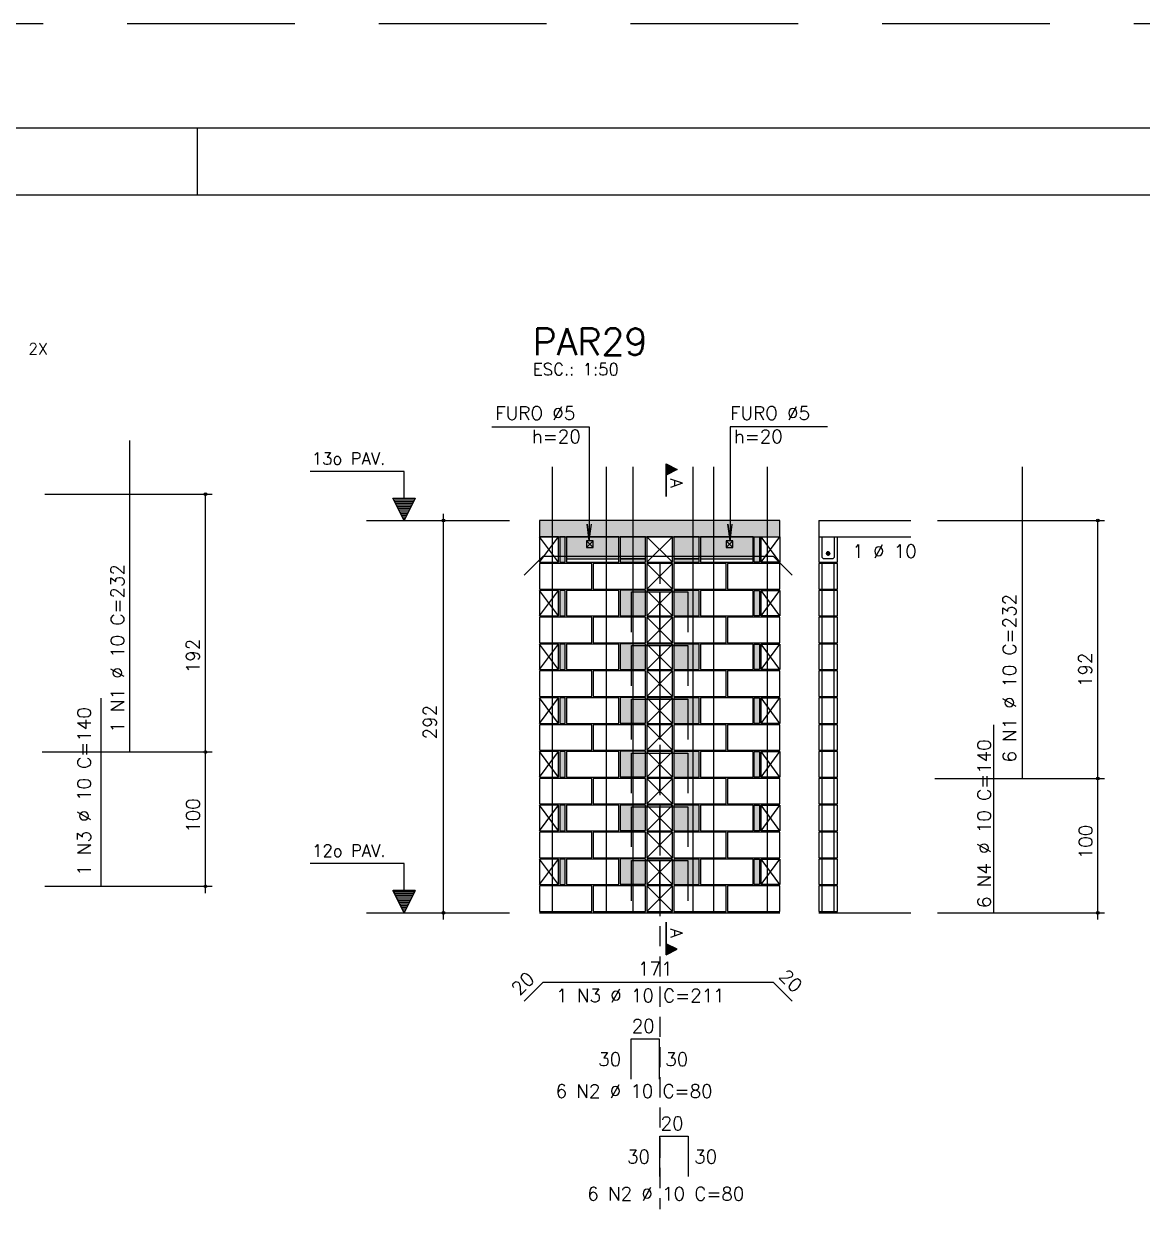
# Model space of a CAD drawing. Extents: x -1.9 to 86, y -1.5 to 61.
# Drawn here: x 44.51 to 61.17, y 43.14 to 60.95 of the extents above; entities that cross this region are included whole.
import ezdxf

# ---------------------------------------------------------------- set-up
doc = ezdxf.new("R2010")
doc.units = 0
doc.header["$MEASUREMENT"] = 0
doc.linetypes.add('ESTILO_TQS_0001', pattern=[0.45, 0.3, -0.15])
doc.linetypes.add('HIDDEN', pattern=[0.375, 0.25, -0.125])
doc.layers.get('0').update_dxf_attribs({"linetype": 'CONTINUOUS'})
doc.layers.get('Defpoints').update_dxf_attribs({"linetype": 'CONTINUOUS'})
for name, color, linetype in [('ARQ_FOLHA', 7, 'CONTINUOUS'), ('PENA_01', 1, 'CONTINUOUS'), ('PENA_02', 2, 'CONTINUOUS'), ('PENA_03', 3, 'CONTINUOUS'), ('PENA_05', 5, 'CONTINUOUS'), ('PENA_06', 6, 'CONTINUOUS'), ('PENA_09', 254, 'CONTINUOUS'), ('PENA_11', 252, 'CONTINUOUS'), ('PENA_23', 50, 'CONTINUOUS'), ('PENA_25', 210, 'CONTINUOUS')]:
    doc.layers.add(name, color=color, linetype=linetype)
doc.styles.get("Standard").update_dxf_attribs({"font": 'ROMANS.SHX'})

# ---------------------------------------------------------------- blocks, each defined once
blk = doc.blocks.new('FOLHA A1 - 841 X 594')
at = {"layer": 'ARQ_FOLHA', "color": 1}
blk.add_line((-370, 584), (-370, 594), dxfattribs=at)
for points in [[(-841, 0), (0, 0), (0, 594), (-841, 594)], [(-816, 10), (-10, 10), (-10, 584), (-816, 584)]]:
    blk.add_lwpolyline(points, close=True, dxfattribs=at)
at = {"layer": 'Defpoints', "color": 8, "linetype": 'HIDDEN', "ltscale": 100}
blk.add_lwpolyline([(-860.5, 609.5), (-860.5, -15.5), (19.5, -15.5), (19.5, 609.5)], close=True, dxfattribs=at)
blk = doc.blocks.new('*U24')
blk.add_blockref('FOLHA A1 - 841 X 594', (0, 0))

msp = doc.modelspace()

# ---------------------------------------------------------------- linework, layer by layer
at = {"layer": 'PENA_01', "linetype": 'Continuous'}
for p, q in [((49.617885, 53.555985), (51.748748, 53.555985)), ((52.89583, 53.255985), (52.99583, 53.155985)), ((52.99583, 53.255985), (52.89583, 53.155985)), ((54.97583, 53.255985), (55.07583, 53.155985)), ((55.07583, 53.255985), (54.97583, 53.155985)), ((52.596896, 52.985985), (53.376896, 52.985985)), ((53.39583, 52.985985), (53.77583, 52.985985)), ((54.19583, 52.985985), (54.57583, 52.985985)), ((54.59583, 52.985985), (55.37583, 52.985985)), ((49.617885, 47.715985), (51.748748, 47.715985))]:
    msp.add_line(p, q, dxfattribs=at)
at = {"layer": 'PENA_01', "linetype": 'ESTILO_TQS_0001'}
msp.add_line((53.985249, 52.915985), (53.98583, 43.302421), dxfattribs=at)
at = {"layer": 'PENA_01', "linetype": 'Continuous'}
for points in [[(52.89583, 53.255985), (52.89583, 53.155985), (52.99583, 53.155985), (52.99583, 53.255985), (52.89583, 53.255985)], [(54.97583, 53.255985), (54.97583, 53.155985), (55.07583, 53.155985), (55.07583, 53.255985), (54.97583, 53.255985)]]:
    msp.add_lwpolyline(points, dxfattribs=at)
at = {"layer": 'PENA_02', "linetype": 'Continuous'}
for p, q in [((52.47624, 53.315985), (52.19624, 53.315985)), ((52.19624, 53.315985), (52.19624, 52.935985)), ((52.47624, 52.935985), (52.47624, 53.315985)), ((54.17583, 53.315985), (53.79583, 53.315985)), ((53.79583, 53.315985), (53.79583, 52.935985)), ((54.17583, 52.935985), (54.17583, 53.315985)), ((55.494763, 52.935985), (55.494763, 53.315985)), ((55.494763, 53.315985), (55.774763, 53.315985)), ((55.774763, 53.315985), (55.774763, 52.935985)), ((52.19624, 52.935985), (52.47624, 52.935985)), ((53.79583, 52.935985), (54.17583, 52.935985)), ((54.17583, 52.915985), (53.79583, 52.915985)), ((53.79583, 52.915985), (53.79583, 52.535985)), ((54.17583, 52.535985), (54.17583, 52.915985)), ((55.774763, 52.935985), (55.494763, 52.935985)), ((52.47624, 52.515985), (52.19624, 52.515985)), ((52.19624, 52.515985), (52.19624, 52.135985)), ((52.47624, 52.135985), (52.47624, 52.515985)), ((53.79583, 52.535985), (54.17583, 52.535985)), ((54.17583, 52.515985), (53.79583, 52.515985)), ((53.79583, 52.515985), (53.79583, 52.135985)), ((54.17583, 52.135985), (54.17583, 52.515985)), ((55.494763, 52.135985), (55.494763, 52.515985)), ((55.494763, 52.515985), (55.774763, 52.515985)), ((55.774763, 52.515985), (55.774763, 52.135985)), ((52.19624, 52.135985), (52.47624, 52.135985)), ((53.79583, 52.135985), (54.17583, 52.135985)), ((54.17583, 52.115985), (53.79583, 52.115985)), ((53.79583, 52.115985), (53.79583, 51.735985)), ((54.17583, 51.735985), (54.17583, 52.115985)), ((55.774763, 52.135985), (55.494763, 52.135985)), ((52.47624, 51.715985), (52.19624, 51.715985)), ((52.19624, 51.715985), (52.19624, 51.335985)), ((52.47624, 51.335985), (52.47624, 51.715985)), ((53.79583, 51.735985), (54.17583, 51.735985)), ((54.17583, 51.715985), (53.79583, 51.715985)), ((53.79583, 51.715985), (53.79583, 51.335985)), ((54.17583, 51.335985), (54.17583, 51.715985)), ((55.494763, 51.335985), (55.494763, 51.715985)), ((55.494763, 51.715985), (55.774763, 51.715985)), ((55.774763, 51.715985), (55.774763, 51.335985)), ((52.19624, 51.335985), (52.47624, 51.335985)), ((53.79583, 51.335985), (54.17583, 51.335985)), ((54.17583, 51.315985), (53.79583, 51.315985)), ((53.79583, 51.315985), (53.79583, 50.935985)), ((54.17583, 50.935985), (54.17583, 51.315985)), ((55.774763, 51.335985), (55.494763, 51.335985)), ((52.47624, 50.915985), (52.19624, 50.915985)), ((52.19624, 50.915985), (52.19624, 50.535985)), ((52.47624, 50.535985), (52.47624, 50.915985)), ((53.79583, 50.935985), (54.17583, 50.935985)), ((54.17583, 50.915985), (53.79583, 50.915985)), ((53.79583, 50.915985), (53.79583, 50.535985)), ((54.17583, 50.535985), (54.17583, 50.915985)), ((55.494763, 50.535985), (55.494763, 50.915985)), ((55.494763, 50.915985), (55.774763, 50.915985)), ((55.774763, 50.915985), (55.774763, 50.535985)), ((52.19624, 50.535985), (52.47624, 50.535985)), ((53.79583, 50.535985), (54.17583, 50.535985)), ((54.17583, 50.515985), (53.79583, 50.515985)), ((53.79583, 50.515985), (53.79583, 50.135985)), ((54.17583, 50.135985), (54.17583, 50.515985)), ((55.774763, 50.535985), (55.494763, 50.535985)), ((52.47624, 50.115985), (52.19624, 50.115985)), ((52.19624, 50.115985), (52.19624, 49.735985)), ((52.47624, 49.735985), (52.47624, 50.115985)), ((53.79583, 50.135985), (54.17583, 50.135985)), ((54.17583, 50.115985), (53.79583, 50.115985)), ((53.79583, 50.115985), (53.79583, 49.735985)), ((54.17583, 49.735985), (54.17583, 50.115985)), ((55.494763, 49.735985), (55.494763, 50.115985)), ((55.494763, 50.115985), (55.774763, 50.115985)), ((55.774763, 50.115985), (55.774763, 49.735985)), ((52.19624, 49.735985), (52.47624, 49.735985)), ((53.79583, 49.735985), (54.17583, 49.735985)), ((54.17583, 49.715985), (53.79583, 49.715985)), ((53.79583, 49.715985), (53.79583, 49.335985)), ((54.17583, 49.335985), (54.17583, 49.715985)), ((55.774763, 49.735985), (55.494763, 49.735985)), ((52.47624, 49.315985), (52.19624, 49.315985)), ((52.19624, 49.315985), (52.19624, 48.935985)), ((52.47624, 48.935985), (52.47624, 49.315985)), ((53.79583, 49.335985), (54.17583, 49.335985)), ((54.17583, 49.315985), (53.79583, 49.315985)), ((53.79583, 49.315985), (53.79583, 48.935985)), ((54.17583, 48.935985), (54.17583, 49.315985)), ((55.494763, 48.935985), (55.494763, 49.315985)), ((55.494763, 49.315985), (55.774763, 49.315985)), ((55.774763, 49.315985), (55.774763, 48.935985)), ((52.19624, 48.935985), (52.47624, 48.935985)), ((53.79583, 48.935985), (54.17583, 48.935985)), ((54.17583, 48.915985), (53.79583, 48.915985)), ((53.79583, 48.915985), (53.79583, 48.535985)), ((54.17583, 48.535985), (54.17583, 48.915985)), ((55.774763, 48.935985), (55.494763, 48.935985)), ((52.47624, 48.515985), (52.19624, 48.515985)), ((52.19624, 48.515985), (52.19624, 48.135985)), ((52.47624, 48.135985), (52.47624, 48.515985)), ((53.79583, 48.535985), (54.17583, 48.535985)), ((54.17583, 48.515985), (53.79583, 48.515985)), ((53.79583, 48.515985), (53.79583, 48.135985)), ((54.17583, 48.135985), (54.17583, 48.515985)), ((55.494763, 48.135985), (55.494763, 48.515985)), ((55.494763, 48.515985), (55.774763, 48.515985)), ((55.774763, 48.515985), (55.774763, 48.135985)), ((52.19624, 48.135985), (52.47624, 48.135985)), ((53.79583, 48.135985), (54.17583, 48.135985)), ((54.17583, 48.115985), (53.79583, 48.115985)), ((53.79583, 48.115985), (53.79583, 47.735985)), ((54.17583, 47.735985), (54.17583, 48.115985)), ((55.774763, 48.135985), (55.494763, 48.135985)), ((52.19624, 47.715985), (55.77583, 47.715985)), ((53.79583, 47.735985), (54.17583, 47.735985))]:
    msp.add_line(p, q, dxfattribs=at)
for points in [[(52.19624, 53.315985), (55.774257, 53.315985), (55.774257, 53.555985), (52.19624, 53.555985), (52.19624, 53.315985)], [(52.49624, 52.935985), (52.57624, 52.935985), (52.57624, 53.315985), (52.49624, 53.315985), (52.49624, 52.935985)], [(52.596896, 52.935985), (53.376896, 52.935985), (53.376896, 53.315985), (52.596896, 53.315985), (52.596896, 52.935985)], [(53.39583, 52.935985), (53.77583, 52.935985), (53.77583, 53.315985), (53.39583, 53.315985), (53.39583, 52.935985)], [(54.19583, 52.935985), (54.57583, 52.935985), (54.57583, 53.315985), (54.19583, 53.315985), (54.19583, 52.935985)], [(54.59583, 52.935985), (55.37583, 52.935985), (55.37583, 53.315985), (54.59583, 53.315985), (54.59583, 52.935985)], [(55.474763, 52.935985), (55.394763, 52.935985), (55.394763, 53.315985), (55.474763, 53.315985), (55.474763, 52.935985)], [(52.19624, 52.535985), (52.97624, 52.535985), (52.97624, 52.915985), (52.19624, 52.915985), (52.19624, 52.535985)], [(52.99624, 52.535985), (53.77624, 52.535985), (53.77624, 52.915985), (52.99624, 52.915985), (52.99624, 52.535985)], [(54.19583, 52.535985), (54.97583, 52.535985), (54.97583, 52.915985), (54.19583, 52.915985), (54.19583, 52.535985)], [(54.99583, 52.535985), (55.77583, 52.535985), (55.77583, 52.915985), (54.99583, 52.915985), (54.99583, 52.535985)], [(52.49624, 52.135985), (52.57624, 52.135985), (52.57624, 52.515985), (52.49624, 52.515985), (52.49624, 52.135985)], [(52.59624, 52.135985), (53.37624, 52.135985), (53.37624, 52.515985), (52.59624, 52.515985), (52.59624, 52.135985)], [(53.395853, 52.139905), (53.775853, 52.139905), (53.775853, 52.519905), (53.395853, 52.519905), (53.395853, 52.139905)], [(54.19583, 52.135985), (54.57583, 52.135985), (54.57583, 52.515985), (54.19583, 52.515985), (54.19583, 52.135985)], [(54.59583, 52.135985), (55.37583, 52.135985), (55.37583, 52.515985), (54.59583, 52.515985), (54.59583, 52.135985)], [(55.474763, 52.135985), (55.394763, 52.135985), (55.394763, 52.515985), (55.474763, 52.515985), (55.474763, 52.135985)], [(52.19624, 51.735985), (52.97624, 51.735985), (52.97624, 52.115985), (52.19624, 52.115985), (52.19624, 51.735985)], [(52.99624, 51.735985), (53.77624, 51.735985), (53.77624, 52.115985), (52.99624, 52.115985), (52.99624, 51.735985)], [(54.19583, 51.735985), (54.97583, 51.735985), (54.97583, 52.115985), (54.19583, 52.115985), (54.19583, 51.735985)], [(54.99583, 51.735985), (55.77583, 51.735985), (55.77583, 52.115985), (54.99583, 52.115985), (54.99583, 51.735985)], [(52.49624, 51.335985), (52.57624, 51.335985), (52.57624, 51.715985), (52.49624, 51.715985), (52.49624, 51.335985)], [(52.59624, 51.335985), (53.37624, 51.335985), (53.37624, 51.715985), (52.59624, 51.715985), (52.59624, 51.335985)], [(53.395853, 51.339905), (53.775853, 51.339905), (53.775853, 51.719905), (53.395853, 51.719905), (53.395853, 51.339905)], [(54.19583, 51.335985), (54.57583, 51.335985), (54.57583, 51.715985), (54.19583, 51.715985), (54.19583, 51.335985)], [(54.59583, 51.335985), (55.37583, 51.335985), (55.37583, 51.715985), (54.59583, 51.715985), (54.59583, 51.335985)], [(55.474763, 51.335985), (55.394763, 51.335985), (55.394763, 51.715985), (55.474763, 51.715985), (55.474763, 51.335985)], [(52.19624, 50.935985), (52.97624, 50.935985), (52.97624, 51.315985), (52.19624, 51.315985), (52.19624, 50.935985)], [(52.99624, 50.935985), (53.77624, 50.935985), (53.77624, 51.315985), (52.99624, 51.315985), (52.99624, 50.935985)], [(54.19583, 50.935985), (54.97583, 50.935985), (54.97583, 51.315985), (54.19583, 51.315985), (54.19583, 50.935985)], [(54.99583, 50.935985), (55.77583, 50.935985), (55.77583, 51.315985), (54.99583, 51.315985), (54.99583, 50.935985)], [(52.49624, 50.535985), (52.57624, 50.535985), (52.57624, 50.915985), (52.49624, 50.915985), (52.49624, 50.535985)], [(52.59624, 50.535985), (53.37624, 50.535985), (53.37624, 50.915985), (52.59624, 50.915985), (52.59624, 50.535985)], [(53.395853, 50.539905), (53.775853, 50.539905), (53.775853, 50.919905), (53.395853, 50.919905), (53.395853, 50.539905)], [(54.19583, 50.535985), (54.57583, 50.535985), (54.57583, 50.915985), (54.19583, 50.915985), (54.19583, 50.535985)], [(54.59583, 50.535985), (55.37583, 50.535985), (55.37583, 50.915985), (54.59583, 50.915985), (54.59583, 50.535985)], [(55.474763, 50.535985), (55.394763, 50.535985), (55.394763, 50.915985), (55.474763, 50.915985), (55.474763, 50.535985)], [(52.19624, 50.135985), (52.97624, 50.135985), (52.97624, 50.515985), (52.19624, 50.515985), (52.19624, 50.135985)], [(52.99624, 50.135985), (53.77624, 50.135985), (53.77624, 50.515985), (52.99624, 50.515985), (52.99624, 50.135985)], [(54.19583, 50.135985), (54.97583, 50.135985), (54.97583, 50.515985), (54.19583, 50.515985), (54.19583, 50.135985)], [(54.99583, 50.135985), (55.77583, 50.135985), (55.77583, 50.515985), (54.99583, 50.515985), (54.99583, 50.135985)], [(52.49624, 49.735985), (52.57624, 49.735985), (52.57624, 50.115985), (52.49624, 50.115985), (52.49624, 49.735985)], [(52.59624, 49.735985), (53.37624, 49.735985), (53.37624, 50.115985), (52.59624, 50.115985), (52.59624, 49.735985)], [(53.395853, 49.739905), (53.775853, 49.739905), (53.775853, 50.119905), (53.395853, 50.119905), (53.395853, 49.739905)], [(54.19583, 49.735985), (54.57583, 49.735985), (54.57583, 50.115985), (54.19583, 50.115985), (54.19583, 49.735985)], [(54.59583, 49.735985), (55.37583, 49.735985), (55.37583, 50.115985), (54.59583, 50.115985), (54.59583, 49.735985)], [(55.474763, 49.735985), (55.394763, 49.735985), (55.394763, 50.115985), (55.474763, 50.115985), (55.474763, 49.735985)], [(52.19624, 49.335985), (52.97624, 49.335985), (52.97624, 49.715985), (52.19624, 49.715985), (52.19624, 49.335985)], [(52.99624, 49.335985), (53.77624, 49.335985), (53.77624, 49.715985), (52.99624, 49.715985), (52.99624, 49.335985)], [(54.19583, 49.335985), (54.97583, 49.335985), (54.97583, 49.715985), (54.19583, 49.715985), (54.19583, 49.335985)], [(54.99583, 49.335985), (55.77583, 49.335985), (55.77583, 49.715985), (54.99583, 49.715985), (54.99583, 49.335985)], [(52.49624, 48.935985), (52.57624, 48.935985), (52.57624, 49.315985), (52.49624, 49.315985), (52.49624, 48.935985)], [(52.59624, 48.935985), (53.37624, 48.935985), (53.37624, 49.315985), (52.59624, 49.315985), (52.59624, 48.935985)], [(53.395853, 48.939905), (53.775853, 48.939905), (53.775853, 49.319905), (53.395853, 49.319905), (53.395853, 48.939905)], [(54.19583, 48.935985), (54.57583, 48.935985), (54.57583, 49.315985), (54.19583, 49.315985), (54.19583, 48.935985)], [(54.59583, 48.935985), (55.37583, 48.935985), (55.37583, 49.315985), (54.59583, 49.315985), (54.59583, 48.935985)], [(55.474763, 48.935985), (55.394763, 48.935985), (55.394763, 49.315985), (55.474763, 49.315985), (55.474763, 48.935985)], [(52.19624, 48.535985), (52.97624, 48.535985), (52.97624, 48.915985), (52.19624, 48.915985), (52.19624, 48.535985)], [(52.99624, 48.535985), (53.77624, 48.535985), (53.77624, 48.915985), (52.99624, 48.915985), (52.99624, 48.535985)], [(54.19583, 48.535985), (54.97583, 48.535985), (54.97583, 48.915985), (54.19583, 48.915985), (54.19583, 48.535985)], [(54.99583, 48.535985), (55.77583, 48.535985), (55.77583, 48.915985), (54.99583, 48.915985), (54.99583, 48.535985)], [(52.49624, 48.135985), (52.57624, 48.135985), (52.57624, 48.515985), (52.49624, 48.515985), (52.49624, 48.135985)], [(52.59624, 48.135985), (53.37624, 48.135985), (53.37624, 48.515985), (52.59624, 48.515985), (52.59624, 48.135985)], [(53.395853, 48.139905), (53.775853, 48.139905), (53.775853, 48.519905), (53.395853, 48.519905), (53.395853, 48.139905)], [(54.19583, 48.135985), (54.57583, 48.135985), (54.57583, 48.515985), (54.19583, 48.515985), (54.19583, 48.135985)], [(54.59583, 48.135985), (55.37583, 48.135985), (55.37583, 48.515985), (54.59583, 48.515985), (54.59583, 48.135985)], [(55.474763, 48.135985), (55.394763, 48.135985), (55.394763, 48.515985), (55.474763, 48.515985), (55.474763, 48.135985)], [(52.19624, 47.735985), (52.97624, 47.735985), (52.97624, 48.115985), (52.19624, 48.115985), (52.19624, 47.735985)], [(52.99624, 47.735985), (53.77624, 47.735985), (53.77624, 48.115985), (52.99624, 48.115985), (52.99624, 47.735985)], [(54.19583, 47.735985), (54.97583, 47.735985), (54.97583, 48.115985), (54.19583, 48.115985), (54.19583, 47.735985)], [(54.99583, 47.735985), (55.77583, 47.735985), (55.77583, 48.115985), (54.99583, 48.115985), (54.99583, 47.735985)]]:
    msp.add_lwpolyline(points, dxfattribs=at)
for centre, radius in [((47.216716, 53.949785), 0.02), ((47.216716, 53.949785), 0.01), ((50.76403, 53.555985), 0.02), ((50.76403, 53.555985), 0.01), ((60.514253, 53.555985), 0.02), ((60.514253, 53.555985), 0.01), ((47.216716, 50.109785), 0.02), ((47.216716, 50.109785), 0.01), ((60.514253, 49.715985), 0.02), ((60.514253, 49.715985), 0.01), ((47.216716, 48.109785), 0.02), ((47.216716, 48.109785), 0.01), ((50.76403, 47.715985), 0.02), ((50.76403, 47.715985), 0.01), ((60.514253, 47.715985), 0.02), ((60.514253, 47.715985), 0.01)]:
    msp.add_circle(centre, radius, dxfattribs=at)
at = {"layer": 'PENA_03', "linetype": 'Continuous'}
for p, q in [((54.080175, 53.912342), (54.080175, 54.398724)), ((54.080175, 54.398724), (54.246108, 54.315758)), ((54.08087, 54.397596), (54.244547, 54.315758)), ((54.080871, 54.397596), (54.080871, 54.233919)), ((54.092939, 54.392342), (54.092939, 54.239173)), ((54.105703, 54.38596), (54.105703, 54.245555)), ((54.118467, 54.379578), (54.118467, 54.251937)), ((54.131231, 54.373196), (54.131231, 54.258319)), ((54.143995, 54.366814), (54.143995, 54.264701)), ((54.156759, 54.360432), (54.156759, 54.271083)), ((54.169523, 54.35405), (54.169523, 54.277465)), ((54.182287, 54.347668), (54.182287, 54.283847)), ((54.195051, 54.341286), (54.195051, 54.290229)), ((54.207815, 54.334904), (54.207815, 54.296611)), ((50.176883, 54.287851), (48.776883, 54.287851)), ((50.176883, 53.887851), (50.176883, 54.287851)), ((50.178283, 53.887851), (50.178283, 54.289251)), ((54.246108, 54.315758), (54.08087, 54.233139)), ((54.244547, 54.315758), (54.080871, 54.233919)), ((54.080871, 54.233139), (54.080871, 53.912342)), ((54.22058, 54.328522), (54.22058, 54.302993)), ((54.233344, 54.32214), (54.233344, 54.309376)), ((44.8274, 53.949785), (47.316716, 53.949785)), ((47.216716, 48.009253), (47.216716, 53.949785)), ((50.177583, 53.555985), (50.01165, 53.887851)), ((50.01165, 53.887851), (50.176883, 53.887851)), ((50.177583, 53.559107), (50.013906, 53.886459)), ((50.341259, 53.886459), (50.013906, 53.886459)), ((50.330752, 53.862323), (50.024414, 53.862323)), ((50.317988, 53.836795), (50.037178, 53.836795)), ((50.305224, 53.811267), (50.049942, 53.811267)), ((50.343516, 53.887851), (50.177583, 53.555985)), ((50.341259, 53.88646), (50.177583, 53.559107)), ((50.178283, 53.887851), (50.343516, 53.887851)), ((50.292459, 53.785739), (50.062706, 53.785739)), ((50.279695, 53.76021), (50.07547, 53.76021)), ((50.266931, 53.734682), (50.088234, 53.734682)), ((50.254167, 53.709154), (50.100998, 53.709154)), ((50.241403, 53.683626), (50.113762, 53.683626)), ((50.228639, 53.658098), (50.126526, 53.658098)), ((50.215875, 53.63257), (50.13929, 53.63257)), ((50.76403, 47.615453), (50.76403, 53.655985)), ((50.203111, 53.607041), (50.152054, 53.607041)), ((50.190347, 53.581513), (50.164819, 53.581513)), ((56.354257, 53.555985), (56.354257, 52.935985)), ((56.354257, 53.555985), (57.724937, 53.555985)), ((58.124937, 53.555985), (60.614253, 53.555985)), ((60.514253, 47.615453), (60.514253, 53.555985)), ((52.19624, 52.935985), (52.47624, 53.315985)), ((52.47624, 52.935985), (52.19624, 53.315985)), ((53.79583, 52.935985), (54.17583, 53.315985)), ((54.17583, 52.935985), (53.79583, 53.315985)), ((55.774763, 52.935985), (55.494763, 53.315985)), ((55.494763, 52.935985), (55.774763, 53.315985)), ((56.354257, 53.315985), (57.724937, 53.315985)), ((53.79583, 52.535985), (54.17583, 52.915985)), ((54.17583, 52.535985), (53.79583, 52.915985)), ((56.404257, 52.535985), (56.404257, 52.915985)), ((56.584257, 52.535985), (56.584257, 52.915985)), ((52.19624, 52.135985), (52.47624, 52.515985)), ((52.47624, 52.135985), (52.19624, 52.515985)), ((53.79583, 52.135985), (54.17583, 52.515985)), ((54.17583, 52.135985), (53.79583, 52.515985)), ((55.774763, 52.135985), (55.494763, 52.515985)), ((55.494763, 52.135985), (55.774763, 52.515985)), ((56.404257, 52.135985), (56.404257, 52.515985)), ((56.584257, 52.135985), (56.584257, 52.515985)), ((53.79583, 51.735985), (54.17583, 52.115985)), ((54.17583, 51.735985), (53.79583, 52.115985)), ((56.404257, 51.735985), (56.404257, 52.115985)), ((56.584257, 51.735985), (56.584257, 52.115985)), ((52.19624, 51.335985), (52.47624, 51.715985)), ((52.47624, 51.335985), (52.19624, 51.715985)), ((53.79583, 51.335985), (54.17583, 51.715985)), ((54.17583, 51.335985), (53.79583, 51.715985)), ((55.774763, 51.335985), (55.494763, 51.715985)), ((55.494763, 51.335985), (55.774763, 51.715985)), ((56.404257, 51.335985), (56.404257, 51.715985)), ((56.584257, 51.335985), (56.584257, 51.715985)), ((53.79583, 50.935985), (54.17583, 51.315985)), ((54.17583, 50.935985), (53.79583, 51.315985)), ((56.404257, 50.935985), (56.404257, 51.315985)), ((56.584257, 50.935985), (56.584257, 51.315985)), ((52.19624, 50.535985), (52.47624, 50.915985)), ((52.47624, 50.535985), (52.19624, 50.915985)), ((53.79583, 50.535985), (54.17583, 50.915985)), ((54.17583, 50.535985), (53.79583, 50.915985)), ((55.774763, 50.535985), (55.494763, 50.915985)), ((55.494763, 50.535985), (55.774763, 50.915985)), ((56.404257, 50.535985), (56.404257, 50.915985)), ((56.584257, 50.535985), (56.584257, 50.915985)), ((53.79583, 50.135985), (54.17583, 50.515985)), ((54.17583, 50.135985), (53.79583, 50.515985)), ((56.404257, 50.135985), (56.404257, 50.515985)), ((56.584257, 50.135985), (56.584257, 50.515985)), ((44.785469, 50.109785), (47.316716, 50.109785)), ((52.19624, 49.735985), (52.47624, 50.115985)), ((52.47624, 49.735985), (52.19624, 50.115985)), ((53.79583, 49.735985), (54.17583, 50.115985)), ((54.17583, 49.735985), (53.79583, 50.115985)), ((55.774763, 49.735985), (55.494763, 50.115985)), ((55.494763, 49.735985), (55.774763, 50.115985)), ((56.404257, 49.735985), (56.404257, 50.115985)), ((56.584257, 49.735985), (56.584257, 50.115985)), ((53.79583, 49.335985), (54.17583, 49.715985)), ((54.17583, 49.335985), (53.79583, 49.715985)), ((56.404257, 49.335985), (56.404257, 49.715985)), ((56.584257, 49.335985), (56.584257, 49.715985)), ((58.083005, 49.715985), (60.614253, 49.715985)), ((52.19624, 48.935985), (52.47624, 49.315985)), ((52.47624, 48.935985), (52.19624, 49.315985)), ((53.79583, 48.935985), (54.17583, 49.315985)), ((54.17583, 48.935985), (53.79583, 49.315985)), ((55.774763, 48.935985), (55.494763, 49.315985)), ((55.494763, 48.935985), (55.774763, 49.315985)), ((56.404257, 48.935985), (56.404257, 49.315985)), ((56.584257, 48.935985), (56.584257, 49.315985)), ((53.79583, 48.535985), (54.17583, 48.915985)), ((54.17583, 48.535985), (53.79583, 48.915985)), ((56.404257, 48.535985), (56.404257, 48.915985)), ((56.584257, 48.535985), (56.584257, 48.915985)), ((52.19624, 48.135985), (52.47624, 48.515985)), ((52.47624, 48.135985), (52.19624, 48.515985)), ((53.79583, 48.135985), (54.17583, 48.515985)), ((54.17583, 48.135985), (53.79583, 48.515985)), ((55.774763, 48.135985), (55.494763, 48.515985)), ((55.494763, 48.135985), (55.774763, 48.515985)), ((56.404257, 48.135985), (56.404257, 48.515985)), ((56.584257, 48.135985), (56.584257, 48.515985)), ((50.176883, 48.447851), (48.776883, 48.447851)), ((50.176883, 48.047851), (50.176883, 48.447851)), ((50.178283, 48.047851), (50.178283, 48.449251)), ((44.8274, 48.109785), (47.316716, 48.109785)), ((53.79583, 47.735985), (54.17583, 48.115985)), ((54.17583, 47.735985), (53.79583, 48.115985)), ((56.404257, 47.735985), (56.404257, 48.115985)), ((56.584257, 47.735985), (56.584257, 48.115985)), ((50.177583, 47.715985), (50.01165, 48.047851)), ((50.01165, 48.047851), (50.176883, 48.047851)), ((50.177583, 47.719107), (50.013906, 48.046459)), ((50.341259, 48.046459), (50.013906, 48.046459)), ((50.330752, 48.022323), (50.024414, 48.022323)), ((50.317988, 47.996795), (50.037178, 47.996795)), ((50.305224, 47.971267), (50.049942, 47.971267)), ((50.292459, 47.945739), (50.062706, 47.945739)), ((50.279695, 47.92021), (50.07547, 47.92021)), ((50.343516, 48.047851), (50.177583, 47.715985)), ((50.341259, 48.04646), (50.177583, 47.719107)), ((50.178283, 48.047851), (50.343516, 48.047851)), ((50.266931, 47.894682), (50.088234, 47.894682)), ((50.254167, 47.869154), (50.100998, 47.869154)), ((50.241403, 47.843626), (50.113762, 47.843626)), ((50.228639, 47.818098), (50.126526, 47.818098)), ((50.215875, 47.79257), (50.13929, 47.79257)), ((50.203111, 47.767041), (50.152054, 47.767041)), ((50.190347, 47.741513), (50.164819, 47.741513)), ((54.080175, 47.575587), (54.080175, 47.089205)), ((54.080871, 47.25479), (54.080871, 47.575587)), ((56.354257, 47.715985), (57.724937, 47.715985)), ((58.124937, 47.715985), (60.614253, 47.715985)), ((54.246108, 47.172171), (54.08087, 47.25479)), ((54.080871, 47.090333), (54.080871, 47.25401)), ((54.244547, 47.172171), (54.080871, 47.25401)), ((54.092939, 47.095587), (54.092939, 47.248756)), ((54.105703, 47.101969), (54.105703, 47.242374)), ((54.118467, 47.108351), (54.118467, 47.235992)), ((54.131231, 47.114733), (54.131231, 47.22961)), ((54.143995, 47.121115), (54.143995, 47.223228)), ((54.156759, 47.127497), (54.156759, 47.216846)), ((54.169523, 47.133879), (54.169523, 47.210464)), ((54.080175, 47.089205), (54.246108, 47.172171)), ((54.08087, 47.090333), (54.244547, 47.172171)), ((54.182287, 47.140261), (54.182287, 47.204082)), ((54.195051, 47.146643), (54.195051, 47.1977)), ((54.207815, 47.153025), (54.207815, 47.191318)), ((54.22058, 47.159407), (54.22058, 47.184936)), ((54.233344, 47.165789), (54.233344, 47.178553))]:
    msp.add_line(p, q, dxfattribs=at)
for points in [[(51.486806, 54.952494), (52.936798, 54.952494), (52.936798, 53.255985), (52.904167, 53.503846), (52.936798, 53.255985), (52.96943, 53.503846)], [(56.484853, 54.952494), (55.034861, 54.952494), (55.034861, 53.255985), (55.002229, 53.503846), (55.034861, 53.255985), (55.067493, 53.503846)], [(56.354257, 52.935985), (56.634257, 52.935985), (56.634257, 53.315985)], [(56.584257, 53.315985), (56.584257, 53.005985), (56.564257, 52.985985), (56.424257, 52.985985), (56.404257, 53.005985), (56.404257, 53.315985)], [(56.518806, 53.066975), (56.516645, 53.077144), (56.510534, 53.085554), (56.501532, 53.090752), (56.491193, 53.091838), (56.481306, 53.088626), (56.473581, 53.08167), (56.469352, 53.072173), (56.469352, 53.061777), (56.473581, 53.052281), (56.481306, 53.045325), (56.491193, 53.042112), (56.501532, 53.043199), (56.510534, 53.048397), (56.516645, 53.056807), (56.518806, 53.066975)], [(56.354257, 52.535985), (56.634257, 52.535985), (56.634257, 52.915985), (56.354257, 52.915985), (56.354257, 52.535985)], [(56.354257, 52.135985), (56.634257, 52.135985), (56.634257, 52.515985), (56.354257, 52.515985), (56.354257, 52.135985)], [(56.354257, 51.735985), (56.634257, 51.735985), (56.634257, 52.115985), (56.354257, 52.115985), (56.354257, 51.735985)], [(56.354257, 51.335985), (56.634257, 51.335985), (56.634257, 51.715985), (56.354257, 51.715985), (56.354257, 51.335985)], [(56.354257, 50.935985), (56.634257, 50.935985), (56.634257, 51.315985), (56.354257, 51.315985), (56.354257, 50.935985)], [(56.354257, 50.535985), (56.634257, 50.535985), (56.634257, 50.915985), (56.354257, 50.915985), (56.354257, 50.535985)], [(56.354257, 50.135985), (56.634257, 50.135985), (56.634257, 50.515985), (56.354257, 50.515985), (56.354257, 50.135985)], [(56.354257, 49.735985), (56.634257, 49.735985), (56.634257, 50.115985), (56.354257, 50.115985), (56.354257, 49.735985)], [(56.354257, 49.335985), (56.634257, 49.335985), (56.634257, 49.715985), (56.354257, 49.715985), (56.354257, 49.335985)], [(56.354257, 48.935985), (56.634257, 48.935985), (56.634257, 49.315985), (56.354257, 49.315985), (56.354257, 48.935985)], [(56.354257, 48.535985), (56.634257, 48.535985), (56.634257, 48.915985), (56.354257, 48.915985), (56.354257, 48.535985)], [(56.354257, 48.135985), (56.634257, 48.135985), (56.634257, 48.515985), (56.354257, 48.515985), (56.354257, 48.135985)], [(56.354257, 47.735985), (56.634257, 47.735985), (56.634257, 48.115985), (56.354257, 48.115985), (56.354257, 47.735985)]]:
    msp.add_lwpolyline(points, dxfattribs=at)
msp.add_circle((56.493806, 53.066975), 0.025, dxfattribs=at)
for points in [[(56.518806, 53.066975), (56.481306, 53.088626), (56.470314, 53.075526)], [(56.518806, 53.066975), (56.481306, 53.088626), (56.473581, 53.08167)], [(56.518806, 53.066975), (56.491193, 53.091838), (56.481306, 53.088626)], [(56.518806, 53.066975), (56.498147, 53.091595), (56.481306, 53.088626)], [(56.518806, 53.066975), (56.501532, 53.090752), (56.491193, 53.091838)], [(56.518806, 53.066975), (56.512957, 53.083045), (56.498147, 53.091595)], [(56.518806, 53.066975), (56.510534, 53.085554), (56.501532, 53.090752)], [(56.518806, 53.066975), (56.516645, 53.077144), (56.510534, 53.085554)], [(56.518806, 53.066975), (56.473581, 53.08167), (56.469352, 53.072173)], [(56.518806, 53.066975), (56.469352, 53.072173), (56.469352, 53.061777)], [(56.518806, 53.066975), (56.469352, 53.061777), (56.473581, 53.052281)], [(56.518806, 53.066975), (56.470314, 53.075526), (56.470314, 53.058425)], [(56.518806, 53.066975), (56.470314, 53.058425), (56.481306, 53.045325)], [(56.518806, 53.066975), (56.473581, 53.052281), (56.481306, 53.045325)], [(56.518806, 53.066975), (56.481306, 53.045325), (56.498147, 53.042355)], [(56.518806, 53.066975), (56.481306, 53.045325), (56.491193, 53.042112)], [(56.518806, 53.066975), (56.491193, 53.042112), (56.501532, 53.043199)], [(56.518806, 53.066975), (56.498147, 53.042355), (56.512957, 53.050905)], [(56.518806, 53.066975), (56.501532, 53.043199), (56.510534, 53.048397)], [(56.518806, 53.066975), (56.510534, 53.048397), (56.516645, 53.056807)], [(56.518806, 53.066975), (56.512957, 53.050905), (56.518806, 53.066975)], [(56.518806, 53.066975), (56.516645, 53.056807), (56.518806, 53.066975)]]:
    msp.add_solid(points, dxfattribs=at)
at = {"layer": 'PENA_05', "linetype": 'Continuous'}
for p, q in [((46.092966, 50.106863), (46.092966, 54.749785)), ((59.390502, 49.713063), (59.390502, 54.355983)), ((51.966122, 52.743072), (52.248965, 53.025915)), ((52.248965, 53.025915), (55.675659, 53.02604)), ((55.675659, 53.02604), (55.958502, 52.743197)), ((53.56583, 51.895041), (53.56583, 52.495041)), ((53.56583, 52.495041), (53.98583, 52.495041)), ((53.98583, 51.895041), (53.98583, 52.495041)), ((53.98583, 52.495041), (54.40583, 52.495041)), ((53.98583, 52.495041), (53.98583, 51.895041)), ((54.40583, 52.495041), (54.40583, 51.895041)), ((53.56583, 51.095041), (53.56583, 51.695041)), ((53.56583, 51.695041), (53.98583, 51.695041)), ((53.98583, 51.095041), (53.98583, 51.695041)), ((53.98583, 51.695041), (54.40583, 51.695041)), ((53.98583, 51.695041), (53.98583, 51.095041)), ((54.40583, 51.695041), (54.40583, 51.095041)), ((45.667042, 48.109785), (45.667042, 50.909785)), ((53.56583, 50.295041), (53.56583, 50.895041)), ((53.56583, 50.895041), (53.98583, 50.895041)), ((53.98583, 50.295041), (53.98583, 50.895041)), ((53.98583, 50.895041), (54.40583, 50.895041)), ((53.98583, 50.895041), (53.98583, 50.295041)), ((54.40583, 50.895041), (54.40583, 50.295041)), ((58.964578, 47.715985), (58.964578, 50.515985)), ((53.56583, 49.494175), (53.56583, 50.094175)), ((53.56583, 50.094175), (53.98583, 50.094175)), ((53.98583, 49.494175), (53.98583, 50.094175)), ((53.98583, 50.094175), (54.40583, 50.094175)), ((53.98583, 50.094175), (53.98583, 49.494175)), ((54.40583, 50.094175), (54.40583, 49.494175)), ((53.56583, 48.695041), (53.56583, 49.295041)), ((53.56583, 49.295041), (53.98583, 49.295041)), ((53.98583, 48.695041), (53.98583, 49.295041)), ((53.98583, 49.295041), (54.40583, 49.295041)), ((53.98583, 49.295041), (53.98583, 48.695041)), ((54.40583, 49.295041), (54.40583, 48.695041)), ((53.56583, 47.895041), (53.56583, 48.495041)), ((53.56583, 48.495041), (53.98583, 48.495041)), ((53.98583, 47.895041), (53.98583, 48.495041)), ((53.98583, 48.495041), (54.40583, 48.495041)), ((53.98583, 48.495041), (53.98583, 47.895041)), ((54.40583, 48.495041), (54.40583, 47.895041)), ((51.966122, 46.399453), (52.248965, 46.682296)), ((52.248965, 46.682296), (55.675659, 46.682421)), ((55.675659, 46.682421), (55.958502, 46.399578)), ((53.558477, 45.238733), (53.558477, 45.838733)), ((53.558477, 45.838733), (53.978477, 45.838733)), ((53.978477, 45.838733), (53.978477, 45.238733)), ((53.988906, 43.788835), (53.988906, 44.388835)), ((53.988906, 44.388835), (54.408906, 44.388835)), ((54.408906, 44.388835), (54.408906, 43.788835))]:
    msp.add_line(p, q, dxfattribs=at)
for points in [[(52.38583, 54.355985), (52.38583, 47.715985)], [(53.18583, 54.355985), (53.18583, 47.715985)], [(53.58583, 54.355985), (53.58583, 47.715985)], [(54.480175, 54.355985), (54.480175, 47.715985)], [(54.78583, 54.355985), (54.78583, 47.715985)], [(55.58583, 54.355985), (55.58583, 47.715985)]]:
    msp.add_lwpolyline(points, dxfattribs=at)
at = {"layer": 'PENA_09', "linetype": 'Continuous'}
for points in [[(52.596896, 52.985985), (53.376896, 52.985985), (53.376896, 53.315985), (52.596896, 53.315985), (52.596896, 52.985985)], [(53.39583, 52.985985), (53.77583, 52.985985), (53.77583, 53.315985), (53.39583, 53.315985), (53.39583, 52.985985)], [(54.19583, 52.985985), (54.57583, 52.985985), (54.57583, 53.315985), (54.19583, 53.315985), (54.19583, 52.985985)], [(54.59583, 52.985985), (55.37583, 52.985985), (55.37583, 53.315985), (54.59583, 53.315985), (54.59583, 52.985985)]]:
    msp.add_lwpolyline(points, dxfattribs=at)
for points in [[(52.596896, 52.985985), (53.376896, 52.985985), (53.376896, 53.315985)], [(52.596896, 52.985985), (53.376896, 53.315985), (52.596896, 53.315985)], [(52.596896, 52.985985), (52.596896, 53.315985), (52.596896, 52.985985)], [(53.39583, 52.985985), (53.77583, 52.985985), (53.77583, 53.315985)], [(53.39583, 52.985985), (53.77583, 53.315985), (53.39583, 53.315985)], [(53.39583, 52.985985), (53.39583, 53.315985), (53.39583, 52.985985)], [(54.19583, 52.985985), (54.57583, 52.985985), (54.57583, 53.315985)], [(54.19583, 52.985985), (54.57583, 53.315985), (54.19583, 53.315985)], [(54.19583, 52.985985), (54.19583, 53.315985), (54.19583, 52.985985)], [(54.59583, 52.985985), (55.37583, 52.985985), (55.37583, 53.315985)], [(54.59583, 52.985985), (55.37583, 53.315985), (54.59583, 53.315985)], [(54.59583, 52.985985), (54.59583, 53.315985), (54.59583, 52.985985)]]:
    msp.add_solid(points, dxfattribs=at)
at = {"layer": 'PENA_11', "linetype": 'Continuous'}
for points in [[(52.19624, 53.315985), (55.774257, 53.315985), (55.774257, 53.555985)], [(52.19624, 53.315985), (55.774257, 53.555985), (52.19624, 53.555985)], [(52.19624, 53.315985), (52.19624, 53.555985), (52.19624, 53.315985)]]:
    msp.add_solid(points, dxfattribs=at)
at = {"layer": 'PENA_23', "linetype": 'Continuous'}
for points in [[(53.39583, 52.935985), (53.77583, 52.935985), (53.77583, 52.985985), (53.39583, 52.985985), (53.39583, 52.935985)], [(54.19583, 52.935985), (54.57583, 52.935985), (54.57583, 52.985985), (54.19583, 52.985985), (54.19583, 52.935985)], [(53.395853, 52.139905), (53.775853, 52.139905), (53.775853, 52.519905), (53.395853, 52.519905), (53.395853, 52.139905)], [(54.19583, 52.135985), (54.57583, 52.135985), (54.57583, 52.515985), (54.19583, 52.515985), (54.19583, 52.135985)], [(53.395853, 51.339905), (53.775853, 51.339905), (53.775853, 51.719905), (53.395853, 51.719905), (53.395853, 51.339905)], [(54.19583, 51.335985), (54.57583, 51.335985), (54.57583, 51.715985), (54.19583, 51.715985), (54.19583, 51.335985)], [(53.395853, 50.539905), (53.775853, 50.539905), (53.775853, 50.919905), (53.395853, 50.919905), (53.395853, 50.539905)], [(54.19583, 50.535985), (54.57583, 50.535985), (54.57583, 50.915985), (54.19583, 50.915985), (54.19583, 50.535985)], [(53.395853, 49.739905), (53.775853, 49.739905), (53.775853, 50.119905), (53.395853, 50.119905), (53.395853, 49.739905)], [(54.19583, 49.735985), (54.57583, 49.735985), (54.57583, 50.115985), (54.19583, 50.115985), (54.19583, 49.735985)], [(53.395853, 48.939905), (53.775853, 48.939905), (53.775853, 49.319905), (53.395853, 49.319905), (53.395853, 48.939905)], [(54.19583, 48.935985), (54.57583, 48.935985), (54.57583, 49.315985), (54.19583, 49.315985), (54.19583, 48.935985)], [(53.395853, 48.139905), (53.775853, 48.139905), (53.775853, 48.519905), (53.395853, 48.519905), (53.395853, 48.139905)], [(54.19583, 48.135985), (54.57583, 48.135985), (54.57583, 48.515985), (54.19583, 48.515985), (54.19583, 48.135985)]]:
    msp.add_lwpolyline(points, dxfattribs=at)
for points in [[(53.39583, 52.935985), (53.77583, 52.935985), (53.77583, 52.985985)], [(53.39583, 52.935985), (53.77583, 52.985985), (53.39583, 52.985985)], [(53.39583, 52.935985), (53.39583, 52.985985), (53.39583, 52.935985)], [(54.19583, 52.935985), (54.57583, 52.935985), (54.57583, 52.985985)], [(54.19583, 52.935985), (54.57583, 52.985985), (54.19583, 52.985985)], [(54.19583, 52.935985), (54.19583, 52.985985), (54.19583, 52.935985)], [(53.395853, 52.139905), (53.775853, 52.139905), (53.775853, 52.519905)], [(53.395853, 52.139905), (53.775853, 52.519905), (53.395853, 52.519905)], [(53.395853, 52.139905), (53.395853, 52.519905), (53.395853, 52.139905)], [(54.19583, 52.135985), (54.57583, 52.135985), (54.57583, 52.515985)], [(54.19583, 52.135985), (54.57583, 52.515985), (54.19583, 52.515985)], [(54.19583, 52.135985), (54.19583, 52.515985), (54.19583, 52.135985)], [(53.395853, 51.339905), (53.775853, 51.339905), (53.775853, 51.719905)], [(53.395853, 51.339905), (53.775853, 51.719905), (53.395853, 51.719905)], [(53.395853, 51.339905), (53.395853, 51.719905), (53.395853, 51.339905)], [(54.19583, 51.335985), (54.57583, 51.335985), (54.57583, 51.715985)], [(54.19583, 51.335985), (54.57583, 51.715985), (54.19583, 51.715985)], [(54.19583, 51.335985), (54.19583, 51.715985), (54.19583, 51.335985)], [(53.395853, 50.539905), (53.775853, 50.539905), (53.775853, 50.919905)], [(53.395853, 50.539905), (53.775853, 50.919905), (53.395853, 50.919905)], [(53.395853, 50.539905), (53.395853, 50.919905), (53.395853, 50.539905)], [(54.19583, 50.535985), (54.57583, 50.535985), (54.57583, 50.915985)], [(54.19583, 50.535985), (54.57583, 50.915985), (54.19583, 50.915985)], [(54.19583, 50.535985), (54.19583, 50.915985), (54.19583, 50.535985)], [(53.395853, 49.739905), (53.775853, 49.739905), (53.775853, 50.119905)], [(53.395853, 49.739905), (53.775853, 50.119905), (53.395853, 50.119905)], [(53.395853, 49.739905), (53.395853, 50.119905), (53.395853, 49.739905)], [(54.19583, 49.735985), (54.57583, 49.735985), (54.57583, 50.115985)], [(54.19583, 49.735985), (54.57583, 50.115985), (54.19583, 50.115985)], [(54.19583, 49.735985), (54.19583, 50.115985), (54.19583, 49.735985)], [(53.395853, 48.939905), (53.775853, 48.939905), (53.775853, 49.319905)], [(53.395853, 48.939905), (53.775853, 49.319905), (53.395853, 49.319905)], [(53.395853, 48.939905), (53.395853, 49.319905), (53.395853, 48.939905)], [(54.19583, 48.935985), (54.57583, 48.935985), (54.57583, 49.315985)], [(54.19583, 48.935985), (54.57583, 49.315985), (54.19583, 49.315985)], [(54.19583, 48.935985), (54.19583, 49.315985), (54.19583, 48.935985)], [(53.395853, 48.139905), (53.775853, 48.139905), (53.775853, 48.519905)], [(53.395853, 48.139905), (53.775853, 48.519905), (53.395853, 48.519905)], [(53.395853, 48.139905), (53.395853, 48.519905), (53.395853, 48.139905)], [(54.19583, 48.135985), (54.57583, 48.135985), (54.57583, 48.515985)], [(54.19583, 48.135985), (54.57583, 48.515985), (54.19583, 48.515985)], [(54.19583, 48.135985), (54.19583, 48.515985), (54.19583, 48.135985)]]:
    msp.add_solid(points, dxfattribs=at)
at = {"layer": 'PENA_25', "linetype": 'Continuous'}
for points in [[(52.57624, 53.315985), (52.49624, 53.315985), (52.49624, 52.935985), (52.57624, 52.935985), (52.57624, 53.315985)], [(55.394763, 53.315985), (55.474763, 53.315985), (55.474763, 52.935985), (55.394763, 52.935985), (55.394763, 53.315985)], [(52.57624, 52.515985), (52.49624, 52.515985), (52.49624, 52.135985), (52.57624, 52.135985), (52.57624, 52.515985)], [(55.394763, 52.515985), (55.474763, 52.515985), (55.474763, 52.135985), (55.394763, 52.135985), (55.394763, 52.515985)], [(52.57624, 51.715985), (52.49624, 51.715985), (52.49624, 51.335985), (52.57624, 51.335985), (52.57624, 51.715985)], [(55.394763, 51.715985), (55.474763, 51.715985), (55.474763, 51.335985), (55.394763, 51.335985), (55.394763, 51.715985)], [(52.57624, 50.915985), (52.49624, 50.915985), (52.49624, 50.535985), (52.57624, 50.535985), (52.57624, 50.915985)], [(55.394763, 50.915985), (55.474763, 50.915985), (55.474763, 50.535985), (55.394763, 50.535985), (55.394763, 50.915985)], [(52.57624, 50.115985), (52.49624, 50.115985), (52.49624, 49.735985), (52.57624, 49.735985), (52.57624, 50.115985)], [(55.394763, 50.115985), (55.474763, 50.115985), (55.474763, 49.735985), (55.394763, 49.735985), (55.394763, 50.115985)], [(52.57624, 49.315985), (52.49624, 49.315985), (52.49624, 48.935985), (52.57624, 48.935985), (52.57624, 49.315985)], [(55.394763, 49.315985), (55.474763, 49.315985), (55.474763, 48.935985), (55.394763, 48.935985), (55.394763, 49.315985)], [(52.57624, 48.515985), (52.49624, 48.515985), (52.49624, 48.135985), (52.57624, 48.135985), (52.57624, 48.515985)], [(55.394763, 48.515985), (55.474763, 48.515985), (55.474763, 48.135985), (55.394763, 48.135985), (55.394763, 48.515985)]]:
    msp.add_lwpolyline(points, dxfattribs=at)
for points in [[(52.57624, 53.315985), (52.49624, 53.315985), (52.49624, 52.935985)], [(52.57624, 53.315985), (52.49624, 52.935985), (52.57624, 52.935985)], [(52.57624, 53.315985), (52.57624, 52.935985), (52.57624, 53.315985)], [(55.394763, 53.315985), (55.474763, 53.315985), (55.474763, 52.935985)], [(55.394763, 53.315985), (55.474763, 52.935985), (55.394763, 52.935985)], [(55.394763, 53.315985), (55.394763, 52.935985), (55.394763, 53.315985)], [(52.57624, 52.515985), (52.49624, 52.515985), (52.49624, 52.135985)], [(52.57624, 52.515985), (52.49624, 52.135985), (52.57624, 52.135985)], [(52.57624, 52.515985), (52.57624, 52.135985), (52.57624, 52.515985)], [(55.394763, 52.515985), (55.474763, 52.515985), (55.474763, 52.135985)], [(55.394763, 52.515985), (55.474763, 52.135985), (55.394763, 52.135985)], [(55.394763, 52.515985), (55.394763, 52.135985), (55.394763, 52.515985)], [(52.57624, 51.715985), (52.49624, 51.715985), (52.49624, 51.335985)], [(52.57624, 51.715985), (52.49624, 51.335985), (52.57624, 51.335985)], [(52.57624, 51.715985), (52.57624, 51.335985), (52.57624, 51.715985)], [(55.394763, 51.715985), (55.474763, 51.715985), (55.474763, 51.335985)], [(55.394763, 51.715985), (55.474763, 51.335985), (55.394763, 51.335985)], [(55.394763, 51.715985), (55.394763, 51.335985), (55.394763, 51.715985)], [(52.57624, 50.915985), (52.49624, 50.915985), (52.49624, 50.535985)], [(52.57624, 50.915985), (52.49624, 50.535985), (52.57624, 50.535985)], [(52.57624, 50.915985), (52.57624, 50.535985), (52.57624, 50.915985)], [(55.394763, 50.915985), (55.474763, 50.915985), (55.474763, 50.535985)], [(55.394763, 50.915985), (55.474763, 50.535985), (55.394763, 50.535985)], [(55.394763, 50.915985), (55.394763, 50.535985), (55.394763, 50.915985)], [(52.57624, 50.115985), (52.49624, 50.115985), (52.49624, 49.735985)], [(52.57624, 50.115985), (52.49624, 49.735985), (52.57624, 49.735985)], [(52.57624, 50.115985), (52.57624, 49.735985), (52.57624, 50.115985)], [(55.394763, 50.115985), (55.474763, 50.115985), (55.474763, 49.735985)], [(55.394763, 50.115985), (55.474763, 49.735985), (55.394763, 49.735985)], [(55.394763, 50.115985), (55.394763, 49.735985), (55.394763, 50.115985)], [(52.57624, 49.315985), (52.49624, 49.315985), (52.49624, 48.935985)], [(52.57624, 49.315985), (52.49624, 48.935985), (52.57624, 48.935985)], [(52.57624, 49.315985), (52.57624, 48.935985), (52.57624, 49.315985)], [(55.394763, 49.315985), (55.474763, 49.315985), (55.474763, 48.935985)], [(55.394763, 49.315985), (55.474763, 48.935985), (55.394763, 48.935985)], [(55.394763, 49.315985), (55.394763, 48.935985), (55.394763, 49.315985)], [(52.57624, 48.515985), (52.49624, 48.515985), (52.49624, 48.135985)], [(52.57624, 48.515985), (52.49624, 48.135985), (52.57624, 48.135985)], [(52.57624, 48.515985), (52.57624, 48.135985), (52.57624, 48.515985)], [(55.394763, 48.515985), (55.474763, 48.515985), (55.474763, 48.135985)], [(55.394763, 48.515985), (55.474763, 48.135985), (55.394763, 48.135985)], [(55.394763, 48.515985), (55.394763, 48.135985), (55.394763, 48.515985)]]:
    msp.add_solid(points, dxfattribs=at)

# ---------------------------------------------------------------- block references
at = {"xscale": 0.09999999999999938, "yscale": 0.09999999999999938, "zscale": 0.09999999999999938}
msp.add_blockref('*U24', (84.1, 0.002503), dxfattribs=at)

# ---------------------------------------------------------------- texts
at = {"layer": 'PENA_02', "linetype": 'Continuous'}
msp.add_text('2X', height=0.17, dxfattribs=at).set_placement((44.578344, 56.027541))
at = {"layer": 'PENA_03', "linetype": 'Continuous'}
for s, height, p in [('ESC.: 1:50', 0.18, (52.096861, 55.719879)), ('FURO %%c5', 0.2, (51.536839, 55.056422)), ('FURO %%c5', 0.2, (55.03482, 55.056422)), ('h=20', 0.2, (52.081588, 54.708725)), ('h=20', 0.2, (55.090071, 54.708725)), ('13o PAV.', 0.18, (48.80259, 54.389724)), ('1 %%c 10', 0.2, (56.855077, 52.999684)), ('12o PAV.', 0.18, (48.807155, 48.549724)), ('1 N3 %%c 10 C=211', 0.2, (52.442347, 46.382551)), ('20', 0.2, (53.568477, 45.928733)), ('30', 0.2, (53.068477, 45.433733)), ('30', 0.2, (54.068477, 45.433733)), ('6 N2 %%c 10 C=80', 0.2, (52.433994, 44.959885)), ('20', 0.2, (53.998906, 44.478835)), ('30', 0.2, (53.498906, 43.983835)), ('30', 0.2, (54.498906, 43.983835)), ('6 N2 %%c 10 C=80', 0.2, (52.906484, 43.430689))]:
    msp.add_text(s, height=height, dxfattribs=at).set_placement(p)
for s, height, rotation, p in [('A', 0.18, 270, (54.147204, 54.180325)), ('1 N1 %%c 10 C=232', 0.2, 90, (46.006977, 50.396557)), ('6 N1 %%c 10 C=232', 0.2, 90, (59.296225, 49.952831)), ('192', 0.2, 90, (47.131323, 51.281591)), ('192', 0.2, 90, (60.424659, 51.076383)), ('292', 0.2, 90, (50.661726, 50.297383)), ('1 N3 %%c 10 C=140', 0.2, 90, (45.510353, 48.265879)), ('6 N4 %%c 10 C=140', 0.2, 90, (58.91904, 47.786709)), ('100', 0.2, 90, (47.132938, 48.906032)), ('100', 0.2, 90, (60.430474, 48.512232)), ('A', 0.18, 270, (54.147204, 47.479033)), ('171', 0.2, 0.002086, (53.662308, 46.782347)), ('20', 0.2, 315, (55.74637, 46.753131)), ('20', 0.2, 45, (51.895411, 46.470164))]:
    msp.add_text(s, height=height, rotation=rotation, dxfattribs=at).set_placement(p)
at = {"layer": 'PENA_06', "linetype": 'Continuous'}
msp.add_text('PAR29', height=0.4, dxfattribs=at).set_placement((52.089553, 56.019794))

doc.saveas('drawing.dxf')
